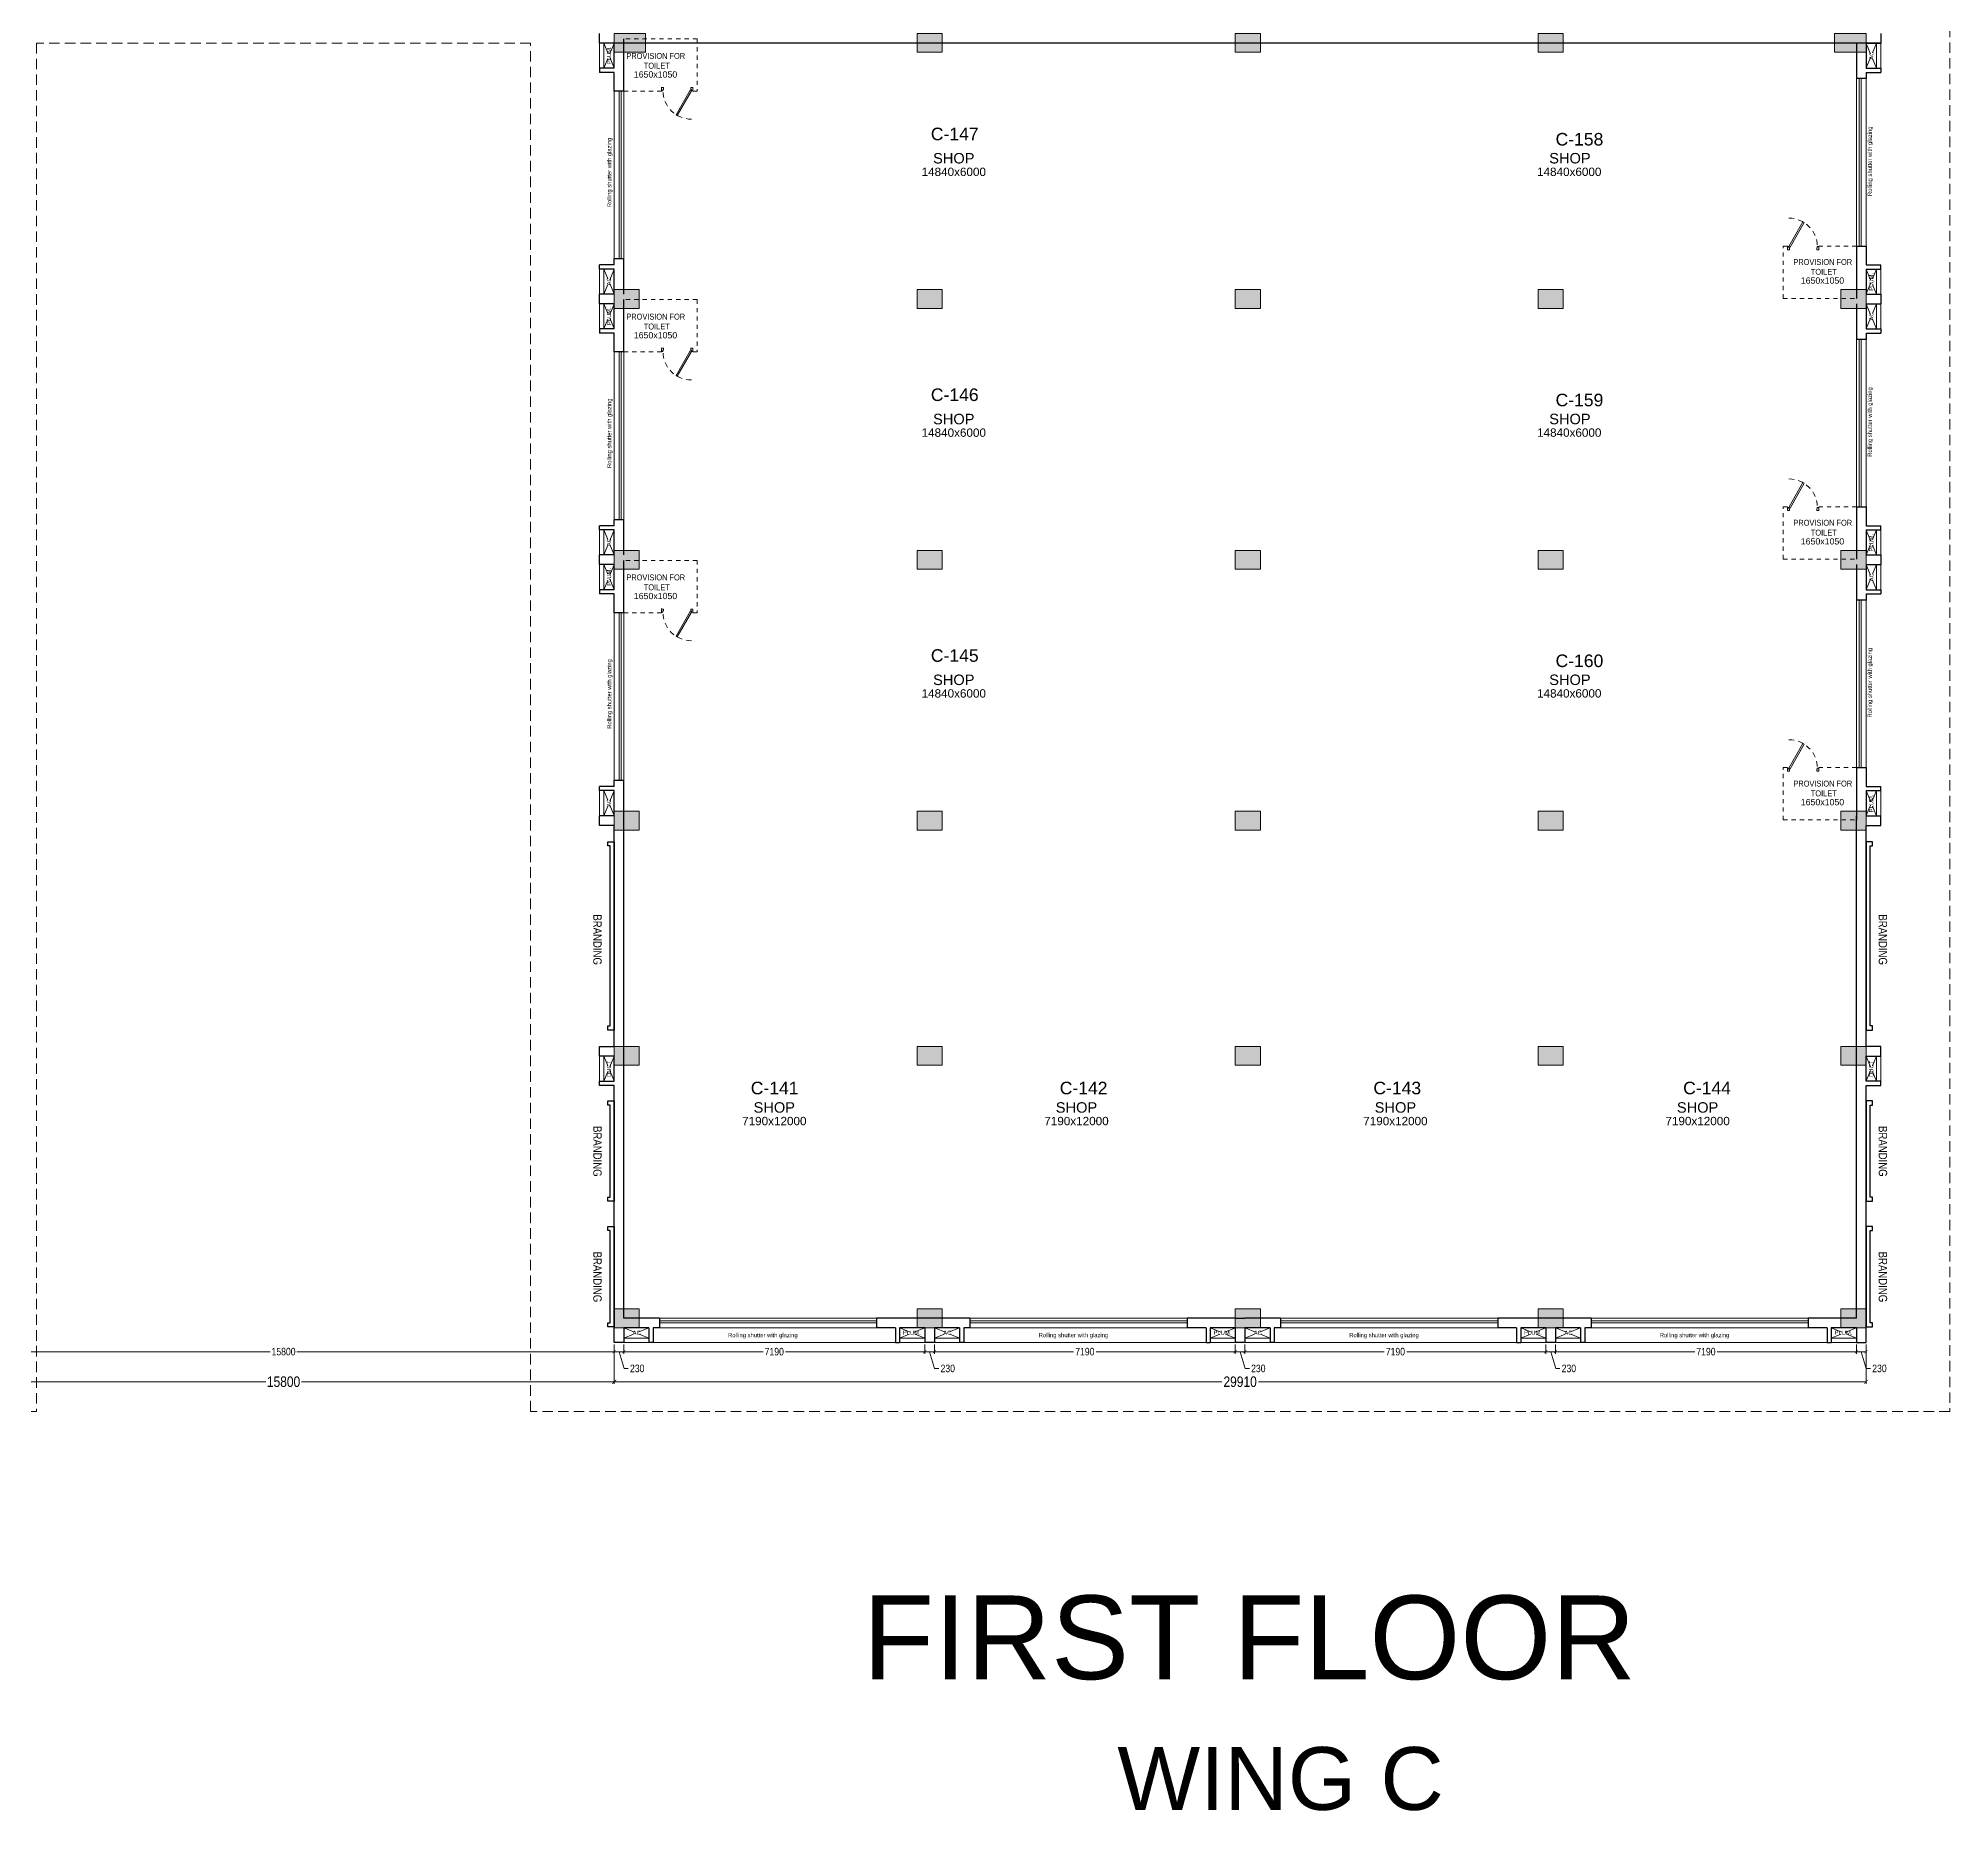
# Model space of a CAD drawing. Header units: metres. Extents: x 9819 to 10514, y 4405 to 4599.
# Drawn here: x 10150.11 to 10195.78, y 4507.09 to 4549.44 of the extents above; entities that cross this region are included whole.
import ezdxf
from ezdxf.enums import TextEntityAlignment as Align

# ---------------------------------------------------------------- set-up
doc = ezdxf.new("R2010")
doc.units = ezdxf.units.M
doc.header["$MEASUREMENT"] = 0
doc.header["$PDMODE"] = 35
doc.header["$PDSIZE"] = 0.3
doc.linetypes.add('DASHED2', pattern=[0.375, 0.25, -0.125])
doc.linetypes.add('HIDDEN', pattern=[0.375, 0.25, -0.125])
doc.layers.add('A_COL. NO', color=4, linetype='Continuous')
doc.layers.add('A_SIGNAGE', color=171, linetype='Continuous')
for name, color, linetype, lineweight in [('A_COMMENTS', 3, 'Continuous', 0), ('A_DOOR-WIN', 23, 'Continuous', 9), ('A_DOTTED', 8, 'HIDDEN', 0), ('A_EXT DIM', 7, 'Continuous', 5), ('A_LEDGE', 252, 'Continuous', 15), ('A_MISC', 8, 'Continuous', 20), ('A_SHOP NO.', 113, 'Continuous', 5), ('A_SILL 0.09', 9, 'Continuous', 9), ('A_STAIRS', 21, 'Continuous', 9), ('A_TEXT', 7, 'Continuous', 5), ('A_WALL', 7, 'Continuous', 30), ('A_Wall Hatch', 8, 'Continuous', 5), ('COLUMN-FINAL', 210, 'Continuous', 20), ('Doorline', 251, 'DASHED2', 13)]:
    doc.layers.add(name, color=color, linetype=linetype, lineweight=lineweight)
doc.layers.get('A_COL. NO').off()
doc.styles.add('A', font='ARIALN.TTF')
doc.styles.get("Standard").update_dxf_attribs({"font": 'arial.ttf'})
doc.dimstyles.new('DIM IN MM', dxfattribs={"dimtxt": 0.18, "dimasz": 0.075, "dimexe": 0.05, "dimexo": 0.05, "dimgap": 0.05, "dimtad": 0, "dimdec": 0, "dimlfac": 1000, "dimzin": 3, "dimdsep": 46, "dimtxsty": 'A', "dimblk1": 'ARCHTICK', "dimblk2": 'ARCHTICK', "dimsah": 1, "dimcen": 0, "dimclrd": 256, "dimclre": 256, "dimclrt": 256, "dimadec": 0, "dimazin": 0, "dimtfac": 1, "dimtdec": 0, "dimtofl": 0, "dimtmove": 1, "dimatfit": 3, "dimfxl": 1, "dimtolj": 1, "dimtzin": 0, "dimlwd": -1, "dimlwe": -1, "dimarcsym": 0})
doc.dimstyles.new('DIM IN MM LARGE', dxfattribs={"dimtxt": 0.25, "dimasz": 0.1, "dimexe": 0.05, "dimexo": 0.05, "dimgap": 0.05, "dimtad": 0, "dimdec": 0, "dimlfac": 1000, "dimzin": 3, "dimdsep": 46, "dimtxsty": 'A', "dimblk1": 'ARCHTICK', "dimblk2": 'ARCHTICK', "dimsah": 1, "dimcen": 0, "dimclrd": 256, "dimclre": 256, "dimclrt": 256, "dimadec": 0, "dimazin": 0, "dimtfac": 1, "dimtdec": 0, "dimtofl": 0, "dimtmove": 2, "dimatfit": 3, "dimfxl": 1, "dimtolj": 1, "dimtzin": 0, "dimlwd": -1, "dimlwe": -1, "dimarcsym": 0})

# ---------------------------------------------------------------- blocks, each defined once
blk = doc.blocks.new('D 750')
at = {"layer": 'A_DOOR-WIN'}
for points in [[(-0.372, 0.665), (-0.035, 0.075), (-0.063, 0.059), (-0.4, 0.649)], [(-0.75, 0.075), (-0.75, 0), (-0.7, 0), (-0.7, 0.043), (-0.715, 0.043), (-0.715, 0.075)], [(0, 0.075), (0, 0), (-0.05, 0), (-0.05, 0.043), (-0.035, 0.043), (-0.035, 0.075)]]:
    blk.add_lwpolyline(points, close=True, dxfattribs=at)
at = {"layer": 'Doorline', "ltscale": 0.5}
blk.add_arc((-0.035, 0.075), 0.68, 90, 180, dxfattribs=at)
blk = doc.blocks.new('Typical shops 1st')
at = {"layer": 'A_DOOR-WIN'}
for p, q in [((30.095, -1.08), (30.095, -5.08)), ((30.145, -1.08), (30.145, -5.08)), ((0.465, -5.38), (0.465, -1.38)), ((0.515, -5.38), (0.515, -1.38))]:
    blk.add_line(p, q, dxfattribs=at)
at = {"layer": 'A_DOTTED'}
for p, q in [((0.1, -0.83), (0.35, -0.23)), ((0.1, -0.23), (0.35, -0.83)), ((30.51, -0.23), (30.26, -0.83)), ((30.51, -0.83), (30.26, -0.23)), ((0.1, -6.23), (0.35, -5.63)), ((0.1, -5.63), (0.35, -6.23)), ((30.51, -5.63), (30.26, -6.23)), ((30.51, -6.23), (30.26, -5.63))]:
    blk.add_line(p, q, dxfattribs=at)
at = {"layer": 'A_LEDGE'}
for p, q in [((0, -0.83), (0, -0.23)), ((0.1, -0.83), (0.1, -0.23)), ((30.51, -0.83), (30.51, -0.23)), ((30.61, -0.83), (30.61, -0.23)), ((0, -5.63), (0, -6.23)), ((0.1, -5.63), (0.1, -6.23)), ((30.51, -5.63), (30.51, -6.23)), ((30.61, -5.63), (30.61, -6.23))]:
    blk.add_line(p, q, dxfattribs=at)
at = {"layer": 'A_MISC', "linetype": 'DASHED2', "ltscale": 0.23}
for p, q in [((2.33, -0.13), (0.58, -0.13)), ((2.33, -0.13), (2.33, -1.38)), ((1.48, -1.38), (0.58, -1.38)), ((28.28, -6.33), (28.28, -5.08)), ((29.13, -5.08), (30.03, -5.08)), ((28.28, -6.33), (30.03, -6.33))]:
    blk.add_line(p, q, dxfattribs=at)
at = {"layer": 'A_MISC'}
for p, q in [((1.48, -1.28), (1.48, -1.38)), ((2.33, -1.38), (2.23, -1.38)), ((28.28, -5.08), (28.38, -5.08))]:
    blk.add_line(p, q, dxfattribs=at)
at = {"layer": 'A_SILL 0.09'}
for p, q in [((30.03, -5.08), (30.03, -1.08)), ((30.26, -1.08), (30.26, -5.08)), ((0.35, -5.38), (0.35, -1.38)), ((0.58, -1.38), (0.58, -5.38))]:
    blk.add_line(p, q, dxfattribs=at)
at = {"layer": 'A_WALL'}
for p, q in [((0, -0.23), (0, 0)), ((30.61, 0), (30.61, -0.23)), ((0.35, -0.23), (0, -0.23)), ((0.35, -0.83), (0.35, -0.23)), ((0.58, -1.38), (0.58, -0.13)), ((30.03, -0.23), (30.03, -1.08)), ((30.26, -0.23), (30.61, -0.23)), ((30.26, -0.23), (30.26, -0.83)), ((0.35, -0.83), (0, -0.83)), ((0, -0.83), (0, -0.93)), ((30.26, -0.83), (30.61, -0.83)), ((30.61, -0.83), (30.61, -0.93)), ((0.35, -0.93), (0, -0.93)), ((0.35, -1.38), (0.35, -0.93)), ((30.26, -1.08), (30.03, -1.08)), ((30.26, -0.93), (30.61, -0.93)), ((30.26, -0.93), (30.26, -1.08)), ((0.58, -1.38), (0.35, -1.38)), ((0.35, -5.53), (0.35, -5.38)), ((0.35, -5.38), (0.58, -5.38)), ((0.58, -6.23), (0.58, -5.38)), ((30.03, -5.08), (30.03, -6.33)), ((30.03, -5.08), (30.26, -5.08)), ((30.26, -5.08), (30.26, -5.53)), ((0.35, -5.53), (0, -5.53)), ((0, -5.63), (0, -5.53)), ((0.35, -5.63), (0, -5.63)), ((0.35, -6.23), (0.35, -5.63)), ((30.26, -5.53), (30.61, -5.53)), ((30.26, -5.63), (30.26, -6.23)), ((30.26, -5.63), (30.61, -5.63)), ((30.61, -5.63), (30.61, -5.53)), ((0.35, -6.23), (0, -6.23)), ((30.26, -6.23), (30.61, -6.23))]:
    blk.add_line(p, q, dxfattribs=at)
at = {"layer": 'A_MISC', "xscale": -1, "rotation": 180}
blk.add_blockref('D 750', (2.23, -1.293), dxfattribs=at)
at = {"layer": 'A_MISC', "xscale": -1}
blk.add_blockref('D 750', (28.38, -5.167), dxfattribs=at)
at = {"char_height": 0.1411, "width": 1.97366, "attachment_point": 1, "style": 'A'}
for insert in [(0.356, -0.466), (28.239, -5.39)]:
    blk.add_mtext('\\pxqc;PROVISION FOR\\P TOILET ', dxfattribs=dict(at, insert=insert))
at = {"layer": 'A_TEXT'}
for s, p in [('PLUM.', (0.274, -0.523)), ('AC', (30.436, -0.531)), ('Rolling shutter with glazing', (30.399, -3.053)), ('Rolling shutter with glazing', (0.282, -3.321)), ('AC', (0.274, -5.923)), ('PLUM.', (30.434, -5.936))]:
    blk.add_text(s, height=0.1, rotation=90, dxfattribs=at).set_placement(p, align=Align.CENTER)
for s, height, p in [('1650x1050', 0.15, (1.337, -1.055)), ('SHOP', 0.25, (8.463, -3.107)), ('SHOP', 0.25, (23.185, -3.106)), ('14840x6000', 0.2, (8.463, -3.407)), ('14840x6000', 0.2, (23.168, -3.406)), ('1650x1050', 0.15, (29.219, -5.979))]:
    blk.add_text(s, height=height, dxfattribs=at).set_placement(p, align=Align.CENTER)
blk = doc.blocks.new('_ARCHTICK')
at = {"color": 0, "linetype": 'ByBlock', "const_width": 0.15}
blk.add_lwpolyline([(-0.5, -0.5), (0.5, 0.5)], dxfattribs=at)
blk = doc.blocks.new('*D629')
at = {"layer": 'A_EXT DIM', "transparency": 16777216}
for p, q in [((10148.074, 4518.234), (10148.074, 4518.012)), ((10148.074, 4518.062), (10155.654, 4518.062)), ((10163.874, 4518.062), (10156.295, 4518.062)), ((10163.874, 4518.234), (10163.874, 4518.012))]:
    blk.add_line(p, q, dxfattribs=at)
at = {"layer": 'Defpoints', "color": 0, "transparency": 16777216}
for p in [(10148.074, 4518.284), (10163.874, 4518.284), (10163.874, 4518.062)]:
    blk.add_point(p, dxfattribs=at)
at = {"layer": 'A_EXT DIM', "transparency": 16777216, "xscale": 0.075, "yscale": 0.075, "zscale": 0.075, "rotation": 180}
blk.add_blockref('_ARCHTICK', (10148.074, 4518.062), dxfattribs=at)
at = {"layer": 'A_EXT DIM', "transparency": 16777216, "xscale": 0.075, "yscale": 0.075, "zscale": 0.075}
blk.add_blockref('_ARCHTICK', (10163.874, 4518.062), dxfattribs=at)
at = {"layer": 'A_EXT DIM', "transparency": 16777216, "insert": (10155.974, 4518.062), "char_height": 0.18, "attachment_point": 5, "style": 'A'}
blk.add_mtext('\\A1;15800', dxfattribs=at)
blk = doc.blocks.new('*D630')
at = {"layer": 'A_EXT DIM', "transparency": 16777216}
for p, q in [((10163.874, 4518.234), (10163.874, 4518.012)), ((10163.874, 4518.062), (10164.104, 4518.062)), ((10163.989, 4518.062), (10164.11, 4517.661)), ((10164.104, 4518.234), (10164.104, 4518.012)), ((10164.11, 4517.661), (10164.21, 4517.661))]:
    blk.add_line(p, q, dxfattribs=at)
at = {"layer": 'Defpoints', "color": 0, "transparency": 16777216}
for p in [(10163.874, 4518.284), (10164.104, 4518.284), (10164.104, 4518.062)]:
    blk.add_point(p, dxfattribs=at)
at = {"layer": 'A_EXT DIM', "transparency": 16777216, "xscale": 0.075, "yscale": 0.075, "zscale": 0.075, "rotation": 180}
blk.add_blockref('_ARCHTICK', (10163.874, 4518.062), dxfattribs=at)
at = {"layer": 'A_EXT DIM', "transparency": 16777216, "xscale": 0.075, "yscale": 0.075, "zscale": 0.075}
blk.add_blockref('_ARCHTICK', (10164.104, 4518.062), dxfattribs=at)
at = {"layer": 'A_EXT DIM', "transparency": 16777216, "insert": (10164.424, 4517.661), "char_height": 0.18, "attachment_point": 5, "style": 'A'}
blk.add_mtext('\\A1;230', dxfattribs=at)
blk = doc.blocks.new('*D631')
at = {"layer": 'A_EXT DIM', "transparency": 16777216}
for p, q in [((10164.104, 4518.234), (10164.104, 4518.012)), ((10164.104, 4518.062), (10167.43, 4518.062)), ((10171.294, 4518.062), (10167.969, 4518.062)), ((10171.294, 4518.234), (10171.294, 4518.012))]:
    blk.add_line(p, q, dxfattribs=at)
at = {"layer": 'Defpoints', "color": 0, "transparency": 16777216}
for p in [(10164.104, 4518.284), (10171.294, 4518.284), (10171.294, 4518.062)]:
    blk.add_point(p, dxfattribs=at)
at = {"layer": 'A_EXT DIM', "transparency": 16777216, "xscale": 0.075, "yscale": 0.075, "zscale": 0.075, "rotation": 180}
blk.add_blockref('_ARCHTICK', (10164.104, 4518.062), dxfattribs=at)
at = {"layer": 'A_EXT DIM', "transparency": 16777216, "xscale": 0.075, "yscale": 0.075, "zscale": 0.075}
blk.add_blockref('_ARCHTICK', (10171.294, 4518.062), dxfattribs=at)
at = {"layer": 'A_EXT DIM', "transparency": 16777216, "insert": (10167.699, 4518.062), "char_height": 0.18, "attachment_point": 5, "style": 'A'}
blk.add_mtext('\\A1;7190', dxfattribs=at)
blk = doc.blocks.new('*D632')
at = {"layer": 'A_EXT DIM', "transparency": 16777216}
for p, q in [((10171.294, 4518.234), (10171.294, 4518.012)), ((10171.294, 4518.062), (10171.524, 4518.062)), ((10171.409, 4518.062), (10171.53, 4517.661)), ((10171.524, 4518.234), (10171.524, 4518.012)), ((10171.53, 4517.661), (10171.63, 4517.661))]:
    blk.add_line(p, q, dxfattribs=at)
at = {"layer": 'Defpoints', "color": 0, "transparency": 16777216}
for p in [(10171.294, 4518.284), (10171.524, 4518.284), (10171.524, 4518.062)]:
    blk.add_point(p, dxfattribs=at)
at = {"layer": 'A_EXT DIM', "transparency": 16777216, "xscale": 0.075, "yscale": 0.075, "zscale": 0.075, "rotation": 180}
blk.add_blockref('_ARCHTICK', (10171.294, 4518.062), dxfattribs=at)
at = {"layer": 'A_EXT DIM', "transparency": 16777216, "xscale": 0.075, "yscale": 0.075, "zscale": 0.075}
blk.add_blockref('_ARCHTICK', (10171.524, 4518.062), dxfattribs=at)
at = {"layer": 'A_EXT DIM', "transparency": 16777216, "insert": (10171.844, 4517.661), "char_height": 0.18, "attachment_point": 5, "style": 'A'}
blk.add_mtext('\\A1;230', dxfattribs=at)
blk = doc.blocks.new('*D633')
at = {"layer": 'A_EXT DIM', "transparency": 16777216}
for p, q in [((10171.524, 4518.234), (10171.524, 4518.012)), ((10171.524, 4518.062), (10174.85, 4518.062)), ((10178.714, 4518.062), (10175.389, 4518.062)), ((10178.714, 4518.234), (10178.714, 4518.012))]:
    blk.add_line(p, q, dxfattribs=at)
at = {"layer": 'Defpoints', "color": 0, "transparency": 16777216}
for p in [(10171.524, 4518.284), (10178.714, 4518.284), (10178.714, 4518.062)]:
    blk.add_point(p, dxfattribs=at)
at = {"layer": 'A_EXT DIM', "transparency": 16777216, "xscale": 0.075, "yscale": 0.075, "zscale": 0.075, "rotation": 180}
blk.add_blockref('_ARCHTICK', (10171.524, 4518.062), dxfattribs=at)
at = {"layer": 'A_EXT DIM', "transparency": 16777216, "xscale": 0.075, "yscale": 0.075, "zscale": 0.075}
blk.add_blockref('_ARCHTICK', (10178.714, 4518.062), dxfattribs=at)
at = {"layer": 'A_EXT DIM', "transparency": 16777216, "insert": (10175.119, 4518.062), "char_height": 0.18, "attachment_point": 5, "style": 'A'}
blk.add_mtext('\\A1;7190', dxfattribs=at)
blk = doc.blocks.new('*D634')
at = {"layer": 'A_EXT DIM', "transparency": 16777216}
for p, q in [((10178.714, 4518.234), (10178.714, 4518.012)), ((10178.714, 4518.062), (10178.944, 4518.062)), ((10178.829, 4518.062), (10178.95, 4517.661)), ((10178.944, 4518.234), (10178.944, 4518.012)), ((10178.95, 4517.661), (10179.05, 4517.661))]:
    blk.add_line(p, q, dxfattribs=at)
at = {"layer": 'Defpoints', "color": 0, "transparency": 16777216}
for p in [(10178.714, 4518.284), (10178.944, 4518.284), (10178.944, 4518.062)]:
    blk.add_point(p, dxfattribs=at)
at = {"layer": 'A_EXT DIM', "transparency": 16777216, "xscale": 0.075, "yscale": 0.075, "zscale": 0.075, "rotation": 180}
blk.add_blockref('_ARCHTICK', (10178.714, 4518.062), dxfattribs=at)
at = {"layer": 'A_EXT DIM', "transparency": 16777216, "xscale": 0.075, "yscale": 0.075, "zscale": 0.075}
blk.add_blockref('_ARCHTICK', (10178.944, 4518.062), dxfattribs=at)
at = {"layer": 'A_EXT DIM', "transparency": 16777216, "insert": (10179.264, 4517.661), "char_height": 0.18, "attachment_point": 5, "style": 'A'}
blk.add_mtext('\\A1;230', dxfattribs=at)
blk = doc.blocks.new('*D635')
at = {"layer": 'A_EXT DIM', "transparency": 16777216}
for p, q in [((10178.944, 4518.234), (10178.944, 4518.012)), ((10178.944, 4518.062), (10182.27, 4518.062)), ((10186.134, 4518.062), (10182.809, 4518.062)), ((10186.134, 4518.234), (10186.134, 4518.012))]:
    blk.add_line(p, q, dxfattribs=at)
at = {"layer": 'Defpoints', "color": 0, "transparency": 16777216}
for p in [(10178.944, 4518.284), (10186.134, 4518.284), (10186.134, 4518.062)]:
    blk.add_point(p, dxfattribs=at)
at = {"layer": 'A_EXT DIM', "transparency": 16777216, "xscale": 0.075, "yscale": 0.075, "zscale": 0.075, "rotation": 180}
blk.add_blockref('_ARCHTICK', (10178.944, 4518.062), dxfattribs=at)
at = {"layer": 'A_EXT DIM', "transparency": 16777216, "xscale": 0.075, "yscale": 0.075, "zscale": 0.075}
blk.add_blockref('_ARCHTICK', (10186.134, 4518.062), dxfattribs=at)
at = {"layer": 'A_EXT DIM', "transparency": 16777216, "insert": (10182.539, 4518.062), "char_height": 0.18, "attachment_point": 5, "style": 'A'}
blk.add_mtext('\\A1;7190', dxfattribs=at)
blk = doc.blocks.new('*D636')
at = {"layer": 'A_EXT DIM', "transparency": 16777216}
for p, q in [((10186.134, 4518.234), (10186.134, 4518.012)), ((10186.134, 4518.062), (10186.364, 4518.062)), ((10186.249, 4518.062), (10186.37, 4517.661)), ((10186.364, 4518.234), (10186.364, 4518.012)), ((10186.37, 4517.661), (10186.47, 4517.661))]:
    blk.add_line(p, q, dxfattribs=at)
at = {"layer": 'Defpoints', "color": 0, "transparency": 16777216}
for p in [(10186.134, 4518.284), (10186.364, 4518.284), (10186.364, 4518.062)]:
    blk.add_point(p, dxfattribs=at)
at = {"layer": 'A_EXT DIM', "transparency": 16777216, "xscale": 0.075, "yscale": 0.075, "zscale": 0.075, "rotation": 180}
blk.add_blockref('_ARCHTICK', (10186.134, 4518.062), dxfattribs=at)
at = {"layer": 'A_EXT DIM', "transparency": 16777216, "xscale": 0.075, "yscale": 0.075, "zscale": 0.075}
blk.add_blockref('_ARCHTICK', (10186.364, 4518.062), dxfattribs=at)
at = {"layer": 'A_EXT DIM', "transparency": 16777216, "insert": (10186.684, 4517.661), "char_height": 0.18, "attachment_point": 5, "style": 'A'}
blk.add_mtext('\\A1;230', dxfattribs=at)
blk = doc.blocks.new('*D637')
at = {"layer": 'A_EXT DIM', "transparency": 16777216}
for p, q in [((10186.364, 4518.234), (10186.364, 4518.012)), ((10186.364, 4518.062), (10189.69, 4518.062)), ((10193.554, 4518.062), (10190.229, 4518.062)), ((10193.554, 4518.234), (10193.554, 4518.012))]:
    blk.add_line(p, q, dxfattribs=at)
at = {"layer": 'Defpoints', "color": 0, "transparency": 16777216}
for p in [(10186.364, 4518.284), (10193.554, 4518.284), (10193.554, 4518.062)]:
    blk.add_point(p, dxfattribs=at)
at = {"layer": 'A_EXT DIM', "transparency": 16777216, "xscale": 0.075, "yscale": 0.075, "zscale": 0.075, "rotation": 180}
blk.add_blockref('_ARCHTICK', (10186.364, 4518.062), dxfattribs=at)
at = {"layer": 'A_EXT DIM', "transparency": 16777216, "xscale": 0.075, "yscale": 0.075, "zscale": 0.075}
blk.add_blockref('_ARCHTICK', (10193.554, 4518.062), dxfattribs=at)
at = {"layer": 'A_EXT DIM', "transparency": 16777216, "insert": (10189.959, 4518.062), "char_height": 0.18, "attachment_point": 5, "style": 'A'}
blk.add_mtext('\\A1;7190', dxfattribs=at)
blk = doc.blocks.new('*D638')
at = {"layer": 'A_EXT DIM', "transparency": 16777216}
for p, q in [((10193.554, 4518.234), (10193.554, 4518.012)), ((10193.554, 4518.062), (10193.784, 4518.062)), ((10193.669, 4518.062), (10193.79, 4517.661)), ((10193.784, 4518.234), (10193.784, 4518.012)), ((10193.79, 4517.661), (10193.89, 4517.661))]:
    blk.add_line(p, q, dxfattribs=at)
at = {"layer": 'Defpoints', "color": 0, "transparency": 16777216}
for p in [(10193.554, 4518.284), (10193.784, 4518.284), (10193.784, 4518.062)]:
    blk.add_point(p, dxfattribs=at)
at = {"layer": 'A_EXT DIM', "transparency": 16777216, "xscale": 0.075, "yscale": 0.075, "zscale": 0.075, "rotation": 180}
blk.add_blockref('_ARCHTICK', (10193.554, 4518.062), dxfattribs=at)
at = {"layer": 'A_EXT DIM', "transparency": 16777216, "xscale": 0.075, "yscale": 0.075, "zscale": 0.075}
blk.add_blockref('_ARCHTICK', (10193.784, 4518.062), dxfattribs=at)
at = {"layer": 'A_EXT DIM', "transparency": 16777216, "insert": (10194.104, 4517.661), "char_height": 0.18, "attachment_point": 5, "style": 'A'}
blk.add_mtext('\\A1;230', dxfattribs=at)
blk = doc.blocks.new('*D664')
at = {"layer": 'A_EXT DIM', "transparency": 16777216}
for p, q in [((10148.074, 4518.012), (10148.074, 4517.293)), ((10163.874, 4518.012), (10163.874, 4517.293)), ((10148.074, 4517.343), (10155.549, 4517.343)), ((10163.874, 4517.343), (10156.4, 4517.343))]:
    blk.add_line(p, q, dxfattribs=at)
at = {"layer": 'Defpoints', "color": 0, "transparency": 16777216}
for p in [(10148.074, 4518.062), (10163.874, 4518.062), (10163.874, 4517.343)]:
    blk.add_point(p, dxfattribs=at)
at = {"layer": 'A_EXT DIM', "transparency": 16777216, "xscale": 0.1, "yscale": 0.1, "zscale": 0.1, "rotation": 180}
blk.add_blockref('_ARCHTICK', (10148.074, 4517.343), dxfattribs=at)
at = {"layer": 'A_EXT DIM', "transparency": 16777216, "xscale": 0.1, "yscale": 0.1, "zscale": 0.1}
blk.add_blockref('_ARCHTICK', (10163.874, 4517.343), dxfattribs=at)
at = {"layer": 'A_EXT DIM', "transparency": 16777216, "insert": (10155.974, 4517.343), "char_height": 0.25, "attachment_point": 5, "style": 'A'}
blk.add_mtext('\\A1;15800', dxfattribs=at)
blk = doc.blocks.new('*D665')
at = {"layer": 'A_EXT DIM', "transparency": 16777216}
for p, q in [((10163.874, 4518.012), (10163.874, 4517.293)), ((10193.784, 4518.012), (10193.784, 4517.293)), ((10163.874, 4517.343), (10178.392, 4517.343)), ((10193.784, 4517.343), (10179.266, 4517.343))]:
    blk.add_line(p, q, dxfattribs=at)
at = {"layer": 'Defpoints', "color": 0, "transparency": 16777216}
for p in [(10163.874, 4518.062), (10193.784, 4518.062), (10193.784, 4517.343)]:
    blk.add_point(p, dxfattribs=at)
at = {"layer": 'A_EXT DIM', "transparency": 16777216, "xscale": 0.1, "yscale": 0.1, "zscale": 0.1, "rotation": 180}
blk.add_blockref('_ARCHTICK', (10163.874, 4517.343), dxfattribs=at)
at = {"layer": 'A_EXT DIM', "transparency": 16777216, "xscale": 0.1, "yscale": 0.1, "zscale": 0.1}
blk.add_blockref('_ARCHTICK', (10193.784, 4517.343), dxfattribs=at)
at = {"layer": 'A_EXT DIM', "transparency": 16777216, "insert": (10178.829, 4517.343), "char_height": 0.25, "attachment_point": 5, "style": 'A'}
blk.add_mtext('\\A1;29910', dxfattribs=at)
blk = doc.blocks.new('Wing C Columns')
at = {"layer": 'COLUMN-FINAL'}
for color, points in [(4, [(0.75, -37.16), (0.75, -37.61), (0, -37.61), (0, -37.16)]), (1, [(7.835, -37.16), (7.835, -37.61), (7.235, -37.61), (7.235, -37.16)]), (3, [(15.44, -37.16), (15.44, -37.61), (14.84, -37.61), (14.84, -37.16)]), (1, [(22.675, -37.16), (22.675, -37.61), (22.075, -37.61), (22.075, -37.16)]), (4, [(29.91, -37.16), (29.91, -37.61), (29.16, -37.61), (29.16, -37.16)]), (1, [(0.6, -43.28), (0.6, -43.73), (0, -43.73), (0, -43.28)]), (3, [(7.835, -43.28), (7.835, -43.73), (7.235, -43.73), (7.235, -43.28)]), (3, [(15.44, -43.28), (15.44, -43.73), (14.84, -43.73), (14.84, -43.28)]), (3, [(22.675, -43.28), (22.675, -43.73), (22.075, -43.73), (22.075, -43.28)]), (1, [(29.91, -43.28), (29.91, -43.73), (29.31, -43.73), (29.31, -43.28)]), (1, [(0.6, -49.51), (0.6, -49.96), (0, -49.96), (0, -49.51)]), (3, [(7.835, -49.51), (7.835, -49.96), (7.235, -49.96), (7.235, -49.51)]), (3, [(15.44, -49.51), (15.44, -49.96), (14.84, -49.96), (14.84, -49.51)]), (3, [(22.675, -49.51), (22.675, -49.96), (22.075, -49.96), (22.075, -49.51)]), (1, [(29.91, -49.51), (29.91, -49.96), (29.31, -49.96), (29.31, -49.51)]), (1, [(0.6, -55.74), (0.6, -56.19), (0, -56.19), (0, -55.74)]), (3, [(7.835, -55.74), (7.835, -56.19), (7.235, -56.19), (7.235, -55.74)]), (3, [(15.44, -55.74), (15.44, -56.19), (14.84, -56.19), (14.84, -55.74)]), (3, [(22.675, -55.74), (22.675, -56.19), (22.075, -56.19), (22.075, -55.74)]), (1, [(29.91, -55.74), (29.91, -56.19), (29.31, -56.19), (29.31, -55.74)]), (1, [(0.6, -61.36), (0.6, -61.81), (0, -61.81), (0, -61.36)]), (3, [(7.835, -61.36), (7.835, -61.81), (7.235, -61.81), (7.235, -61.36)]), (3, [(7.835, -61.36), (7.835, -61.81), (7.235, -61.81), (7.235, -61.36)]), (3, [(15.44, -61.36), (15.44, -61.81), (14.84, -61.81), (14.84, -61.36)]), (3, [(22.675, -61.36), (22.675, -61.81), (22.075, -61.81), (22.075, -61.36)]), (1, [(29.91, -61.36), (29.91, -61.81), (29.31, -61.81), (29.31, -61.36)]), (1, [(0.6, -67.63), (0.6, -68.08), (0, -68.08), (0, -67.63)]), (3, [(7.835, -67.63), (7.835, -68.08), (7.235, -68.08), (7.235, -67.63)]), (3, [(7.835, -67.63), (7.835, -68.08), (7.235, -68.08), (7.235, -67.63)]), (3, [(15.44, -67.63), (15.44, -68.08), (14.84, -68.08), (14.84, -67.63)]), (3, [(22.675, -67.63), (22.675, -68.08), (22.075, -68.08), (22.075, -67.63)]), (1, [(29.91, -67.63), (29.91, -68.08), (29.31, -68.08), (29.31, -67.63)])]:
    blk.add_hatch(color=color, dxfattribs=at).paths.add_polyline_path(points)
at = {"layer": 'COLUMN-FINAL', "color": 4}
for points in [[(0.75, -37.16), (0.75, -37.61), (0, -37.61), (0, -37.16)], [(29.91, -37.16), (29.91, -37.61), (29.16, -37.61), (29.16, -37.16)]]:
    blk.add_lwpolyline(points, close=True, dxfattribs=at)
at = {"layer": 'COLUMN-FINAL', "color": 1}
for points in [[(7.835, -37.16), (7.835, -37.61), (7.235, -37.61), (7.235, -37.16)], [(22.675, -37.16), (22.675, -37.61), (22.075, -37.61), (22.075, -37.16)], [(0.6, -43.28), (0.6, -43.73), (0, -43.73), (0, -43.28)], [(29.91, -43.28), (29.91, -43.73), (29.31, -43.73), (29.31, -43.28)], [(0.6, -49.51), (0.6, -49.96), (0, -49.96), (0, -49.51)], [(29.91, -49.51), (29.91, -49.96), (29.31, -49.96), (29.31, -49.51)], [(0.6, -55.74), (0.6, -56.19), (0, -56.19), (0, -55.74)], [(29.91, -55.74), (29.91, -56.19), (29.31, -56.19), (29.31, -55.74)], [(0.6, -61.36), (0.6, -61.81), (0, -61.81), (0, -61.36)], [(29.91, -61.36), (29.91, -61.81), (29.31, -61.81), (29.31, -61.36)], [(0.6, -67.63), (0.6, -68.08), (0, -68.08), (0, -67.63)], [(29.91, -67.63), (29.91, -68.08), (29.31, -68.08), (29.31, -67.63)]]:
    blk.add_lwpolyline(points, close=True, dxfattribs=at)
at = {"layer": 'COLUMN-FINAL', "color": 3}
for points in [[(15.44, -37.16), (15.44, -37.61), (14.84, -37.61), (14.84, -37.16)], [(7.835, -43.28), (7.835, -43.73), (7.235, -43.73), (7.235, -43.28)], [(15.44, -43.28), (15.44, -43.73), (14.84, -43.73), (14.84, -43.28)], [(22.675, -43.28), (22.675, -43.73), (22.075, -43.73), (22.075, -43.28)], [(7.835, -49.51), (7.835, -49.96), (7.235, -49.96), (7.235, -49.51)], [(15.44, -49.51), (15.44, -49.96), (14.84, -49.96), (14.84, -49.51)], [(22.675, -49.51), (22.675, -49.96), (22.075, -49.96), (22.075, -49.51)], [(7.835, -55.74), (7.835, -56.19), (7.235, -56.19), (7.235, -55.74)], [(15.44, -55.74), (15.44, -56.19), (14.84, -56.19), (14.84, -55.74)], [(22.675, -55.74), (22.675, -56.19), (22.075, -56.19), (22.075, -55.74)], [(7.835, -61.36), (7.835, -61.81), (7.235, -61.81), (7.235, -61.36)], [(7.835, -61.36), (7.835, -61.81), (7.235, -61.81), (7.235, -61.36)], [(15.44, -61.36), (15.44, -61.81), (14.84, -61.81), (14.84, -61.36)], [(22.675, -61.36), (22.675, -61.81), (22.075, -61.81), (22.075, -61.36)], [(7.835, -67.63), (7.835, -68.08), (7.235, -68.08), (7.235, -67.63)], [(7.835, -67.63), (7.835, -68.08), (7.235, -68.08), (7.235, -67.63)], [(15.44, -67.63), (15.44, -68.08), (14.84, -68.08), (14.84, -67.63)], [(22.675, -67.63), (22.675, -68.08), (22.075, -68.08), (22.075, -67.63)]]:
    blk.add_lwpolyline(points, close=True, dxfattribs=at)
blk = doc.blocks.new('WING-C REVISED COLU.')
blk.add_blockref('Wing C Columns', (5452.425, -8729.918))
blk = doc.blocks.new('Front shops Gr.')
at = {"layer": 'A_DOOR-WIN'}
for p, q in [((6.04, -11.835), (0.85, -11.835)), ((13.46, -11.835), (8.27, -11.835)), ((6.04, -11.885), (0.85, -11.885)), ((13.46, -11.885), (8.27, -11.885))]:
    blk.add_line(p, q, dxfattribs=at)
at = {"layer": 'A_DOTTED'}
for p, q in [((0.6, -12.25), (0, -12)), ((0, -12.25), (0.6, -12)), ((6.59, -12.25), (7.19, -12)), ((7.19, -12.25), (6.59, -12)), ((7.42, -12.25), (8.02, -12)), ((8.02, -12.25), (7.42, -12)), ((14.01, -12.25), (14.61, -12)), ((14.61, -12.25), (14.01, -12))]:
    blk.add_line(p, q, dxfattribs=at)
at = {"layer": 'A_LEDGE'}
for p, q in [((0.6, -12.25), (0, -12.25)), ((6.59, -12.25), (7.19, -12.25)), ((8.02, -12.25), (7.42, -12.25)), ((14.01, -12.25), (14.61, -12.25)), ((0.6, -12.35), (0, -12.35)), ((6.59, -12.35), (7.19, -12.35)), ((8.02, -12.35), (7.42, -12.35)), ((14.01, -12.35), (14.61, -12.35))]:
    blk.add_line(p, q, dxfattribs=at)
at = {"layer": 'A_SILL 0.09'}
for p, q in [((0.85, -11.77), (6.04, -11.77)), ((8.27, -11.77), (13.46, -11.77)), ((6.04, -12), (0.85, -12)), ((13.46, -12), (8.27, -12))]:
    blk.add_line(p, q, dxfattribs=at)
at = {"layer": 'A_STAIRS'}
for p, q in [((0.7, -12.35), (6.49, -12.35)), ((8.12, -12.35), (13.91, -12.35))]:
    blk.add_line(p, q, dxfattribs=at)
at = {"layer": 'A_WALL'}
for p, q in [((0.85, -11.77), (0, -11.77)), ((0.85, -11.77), (0.85, -12)), ((6.04, -11.77), (6.04, -12)), ((7.49, -11.77), (6.04, -11.77)), ((8.27, -11.77), (7.49, -11.77)), ((8.27, -11.77), (8.27, -12)), ((13.46, -11.77), (13.46, -12)), ((14.61, -11.77), (13.46, -11.77)), ((0, -12), (0, -12.35)), ((0.6, -12), (0, -12)), ((0.6, -12), (0.6, -12.35)), ((0.85, -12), (0.7, -12)), ((0.7, -12), (0.7, -12.35)), ((6.49, -12), (6.04, -12)), ((6.49, -12), (6.49, -12.35)), ((7.19, -12), (6.59, -12)), ((6.59, -12), (6.59, -12.35)), ((7.19, -12), (7.19, -12.35)), ((8.02, -12), (7.42, -12)), ((7.42, -12), (7.42, -12.35)), ((8.02, -12), (8.02, -12.35)), ((8.27, -12), (8.12, -12)), ((8.12, -12), (8.12, -12.35)), ((13.91, -12), (13.46, -12)), ((13.91, -12), (13.91, -12.35)), ((14.61, -12), (14.01, -12)), ((14.01, -12), (14.01, -12.35)), ((14.61, -12), (14.61, -12.35)), ((0, -12.35), (-0.23, -12.35)), ((0.7, -12.35), (0.6, -12.35)), ((6.49, -12.35), (6.59, -12.35)), ((7.42, -12.35), (7.19, -12.35)), ((8.12, -12.35), (8.02, -12.35)), ((13.91, -12.35), (14.01, -12.35))]:
    blk.add_line(p, q, dxfattribs=at)
at = {"layer": 'A_TEXT'}
for s, height, p in [('SHOP', 0.25, (3.595, -6.863)), ('SHOP', 0.25, (10.815, -6.863)), ('7190x12000', 0.2, (3.595, -7.163)), ('7190x12000', 0.2, (10.815, -7.163)), ('AC', 0.1, (0.309, -12.169)), ('Rolling shutter with glazing', 0.1, (3.322, -12.227)), ('PLUM.', 0.1, (6.882, -12.169)), ('AC', 0.1, (7.729, -12.169)), ('Rolling shutter with glazing', 0.1, (10.742, -12.227)), ('PLUM.', 0.1, (14.302, -12.169))]:
    blk.add_text(s, height=height, dxfattribs=at).set_placement(p, align=Align.CENTER)

msp = doc.modelspace()

# ---------------------------------------------------------------- linework, layer by layer
for p, q in [((10164.1043, 4518.8644), (10164.1043, 4530.8644)), ((10193.5543, 4518.8644), (10193.5543, 4530.8644)), ((10178.7143, 4518.8644), (10178.9443, 4518.8644))]:
    msp.add_line(p, q)
at = {"layer": 'A_COMMENTS'}
for points in [[(10163.6243, 4525.1244), (10163.8743, 4525.1244), (10163.8743, 4524.5244), (10163.6243, 4524.5244)], [(10194.0343, 4525.1244), (10193.7843, 4525.1244), (10193.7843, 4524.5244), (10194.0343, 4524.5244)]]:
    msp.add_lwpolyline(points, close=True, dxfattribs=at)
at = {"layer": 'A_DOTTED'}
for p, q in [((10163.6243, 4524.5244), (10163.8743, 4525.1244)), ((10163.6243, 4525.1244), (10163.8743, 4524.5244)), ((10194.0343, 4524.5244), (10193.7843, 4525.1244)), ((10194.0343, 4525.1244), (10193.7843, 4524.5244))]:
    msp.add_line(p, q, dxfattribs=at)
msp.add_lwpolyline([(10070.4543, 4588.7144), (10104.3643, 4588.7144), (10104.3643, 4555.5644), (10116.1643, 4555.5644), (10116.1643, 4588.7144), (10150.0743, 4588.7144), (10150.0743, 4555.5644), (10161.8743, 4555.5644), (10161.8743, 4588.7144), (10195.7843, 4588.7144), (10195.7843, 4516.6344), (10161.8743, 4516.6344), (10161.8743, 4549.3244), (10150.0743, 4549.3244), (10150.0743, 4516.6344), (10116.1643, 4516.6344), (10116.1643, 4549.3244), (10104.3643, 4549.3244), (10104.3643, 4516.6344), (10070.4543, 4516.6344)], close=True, dxfattribs=at)
at = {"layer": 'A_LEDGE'}
for p, q in [((10163.5243, 4524.5244), (10163.5243, 4525.1244)), ((10163.6243, 4524.5244), (10163.6243, 4525.1244)), ((10194.0343, 4524.5244), (10194.0343, 4525.1244)), ((10194.1343, 4524.5244), (10194.1343, 4525.1244))]:
    msp.add_line(p, q, dxfattribs=at)
at = {"layer": 'A_SIGNAGE', "color": 6}
for points in [[(10163.8743, 4525.7444), (10163.7243, 4525.7444), (10163.7243, 4525.8444), (10163.7743, 4525.8444), (10163.7743, 4530.1444), (10163.7243, 4530.1444), (10163.7243, 4530.2444), (10163.8743, 4530.2444)], [(10193.7843, 4525.7444), (10193.9343, 4525.7444), (10193.9343, 4525.8444), (10193.8843, 4525.8444), (10193.8843, 4530.1444), (10193.9343, 4530.1444), (10193.9343, 4530.2444), (10193.7843, 4530.2444)], [(10163.8743, 4521.6544), (10163.7243, 4521.6544), (10163.7243, 4521.7544), (10163.7743, 4521.7544), (10163.7743, 4523.9544), (10163.7243, 4523.9544), (10163.7243, 4524.0544), (10163.8743, 4524.0544)], [(10193.7843, 4521.6544), (10193.9343, 4521.6544), (10193.9343, 4521.7544), (10193.8843, 4521.7544), (10193.8843, 4523.9544), (10193.9343, 4523.9544), (10193.9343, 4524.0544), (10193.7843, 4524.0544)], [(10163.8743, 4518.6544), (10163.7243, 4518.6544), (10163.7243, 4518.7544), (10163.7743, 4518.7544), (10163.7743, 4520.9544), (10163.7243, 4520.9544), (10163.7243, 4521.0544), (10163.8743, 4521.0544)], [(10193.7843, 4518.6544), (10193.9343, 4518.6544), (10193.9343, 4518.7544), (10193.8843, 4518.7544), (10193.8843, 4520.9544), (10193.9343, 4520.9544), (10193.9343, 4521.0544), (10193.7843, 4521.0544)]]:
    msp.add_lwpolyline(points, close=True, dxfattribs=at)
at = {"layer": 'A_WALL'}
msp.add_line((10194.1343, 4549.3244), (10163.5243, 4549.3244), dxfattribs=at)
for points in [[(10163.8743, 4518.2844), (10163.8743, 4524.4244), (10163.5243, 4524.4244), (10163.5243, 4524.5244), (10163.8743, 4524.5244), (10163.8743, 4525.1244), (10163.5243, 4525.1244), (10163.5243, 4525.3544), (10163.8743, 4525.3544), (10163.8743, 4530.6344), (10163.5243, 4530.6344), (10163.5243, 4530.8644)], [(10193.5543, 4518.2844), (10193.7843, 4518.2844), (10193.7843, 4524.4244), (10194.1343, 4524.4244), (10194.1343, 4524.5244), (10193.7843, 4524.5244), (10193.7843, 4525.1244), (10194.1343, 4525.1244), (10194.1343, 4525.3544), (10193.7843, 4525.3544), (10193.7843, 4530.6344), (10194.1343, 4530.6344), (10194.1343, 4530.8644)]]:
    msp.add_lwpolyline(points, dxfattribs=at)

# ---------------------------------------------------------------- block references
at = {"layer": 'A_COL. NO'}
msp.add_blockref('WING-C REVISED COLU.', (4711.4491, 13316.6323), dxfattribs=at)
at = {"layer": 'A_WALL'}
for p in [(10164.1043, 4530.6344), (10178.9443, 4530.6344)]:
    msp.add_blockref('Front shops Gr.', p, dxfattribs=at)
at = {"layer": 'A_Wall Hatch'}
for p in [(10163.5243, 4549.5544), (10163.5243, 4543.3244), (10163.5243, 4537.0944)]:
    msp.add_blockref('Typical shops 1st', p, dxfattribs=at)

# ---------------------------------------------------------------- texts
at = {"layer": 'A_SHOP NO.'}
for s, p in [('C-147', (10172.0104, 4547.0029)), ('C-158', (10186.9364, 4546.8769)), ('C-146', (10172.0104, 4540.7729)), ('C-159', (10186.9364, 4540.6469)), ('C-145', (10172.0104, 4534.5429)), ('C-160', (10186.9364, 4534.4169)), ('C-141', (10167.7079, 4524.2105)), ('C-142', (10175.0898, 4524.2105)), ('C-143', (10182.5834, 4524.2105)), ('C-144', (10189.9851, 4524.2105))]:
    msp.add_text(s, height=0.3, dxfattribs=at).set_placement(p, align=Align.CENTER)
at = {"layer": 'A_SIGNAGE', "color": 6, "char_height": 0.2, "rotation": 270, "style": 'A'}
for insert, attachment_point in [((10163.5743, 4527.301), 3), ((10194.0843, 4527.301), 9), ((10163.5743, 4522.2433), 3), ((10194.0843, 4522.2433), 9), ((10163.5743, 4519.2433), 3), ((10194.0843, 4519.2433), 9)]:
    msp.add_mtext_dynamic_manual_height_columns('BRANDING', width=1.232295, gutter_width=1, heights=[0], dxfattribs=dict(at, insert=insert, attachment_point=attachment_point))
at = {"layer": 'A_TEXT'}
for p in [(10163.8005, 4524.8189), (10193.9581, 4524.8189)]:
    msp.add_text('DUCT', height=0.1, rotation=90, dxfattribs=at).set_placement(p, align=Align.CENTER)
msp.add_text('FIRST FLOOR', height=2, dxfattribs=at).set_placement((10179.0464, 4510.2372), align=Align.CENTER)
at = {"layer": 'A_TEXT', "insert": (10175.5072, 4508.6158), "char_height": 1.5, "attachment_point": 1}
msp.add_mtext_dynamic_manual_height_columns('\\pxqc;WING C', width=8.576109, gutter_width=1, heights=[0], dxfattribs=at)

# ---------------------------------------------------------------- dimensions: what is measured, and where the dimension line sits
at = {"layer": 'A_EXT DIM'}
for base, p1, p2, dimstyle, picture, middle in [((10163.8743, 4518.0616), (10148.0743, 4518.2844), (10163.8743, 4518.2844), 'DIM IN MM', '*D629', (10155.9743, 4518.0616)), ((10164.1043, 4518.0616), (10163.8743, 4518.2844), (10164.1043, 4518.2844), 'DIM IN MM', '*D630', (10164.2595, 4517.6609)), ((10171.2943, 4518.0616), (10164.1043, 4518.2844), (10171.2943, 4518.2844), 'DIM IN MM', '*D631', (10167.6993, 4518.0616)), ((10171.5243, 4518.0616), (10171.2943, 4518.2844), (10171.5243, 4518.2844), 'DIM IN MM', '*D632', (10171.6795, 4517.6609)), ((10178.7143, 4518.0616), (10171.5243, 4518.2844), (10178.7143, 4518.2844), 'DIM IN MM', '*D633', (10175.1193, 4518.0616)), ((10178.9443, 4518.0616), (10178.7143, 4518.2844), (10178.9443, 4518.2844), 'DIM IN MM', '*D634', (10179.0995, 4517.6609)), ((10186.1343, 4518.0616), (10178.9443, 4518.2844), (10186.1343, 4518.2844), 'DIM IN MM', '*D635', (10182.5393, 4518.0616)), ((10186.3643, 4518.0616), (10186.1343, 4518.2844), (10186.3643, 4518.2844), 'DIM IN MM', '*D636', (10186.5195, 4517.6609)), ((10193.5543, 4518.0616), (10186.3643, 4518.2844), (10193.5543, 4518.2844), 'DIM IN MM', '*D637', (10189.9593, 4518.0616)), ((10193.7843, 4518.0616), (10193.5543, 4518.2844), (10193.7843, 4518.2844), 'DIM IN MM', '*D638', (10193.9395, 4517.6609)), ((10163.8743, 4517.3426), (10148.0743, 4518.0616), (10163.8743, 4518.0616), 'DIM IN MM LARGE', '*D664', (10155.9743, 4517.3426)), ((10193.7843, 4517.3426), (10163.8743, 4518.0616), (10193.7843, 4518.0616), 'DIM IN MM LARGE', '*D665', (10178.8293, 4517.3426))]:
    dim = msp.add_linear_dim(base=base, p1=p1, p2=p2, dimstyle=dimstyle, override={"dimpost": '\\X'}, dxfattribs=at)
    dim.commit()
    dim.dimension.update_dxf_attribs({"geometry": picture, "text_midpoint": middle})

doc.saveas('drawing.dxf')
